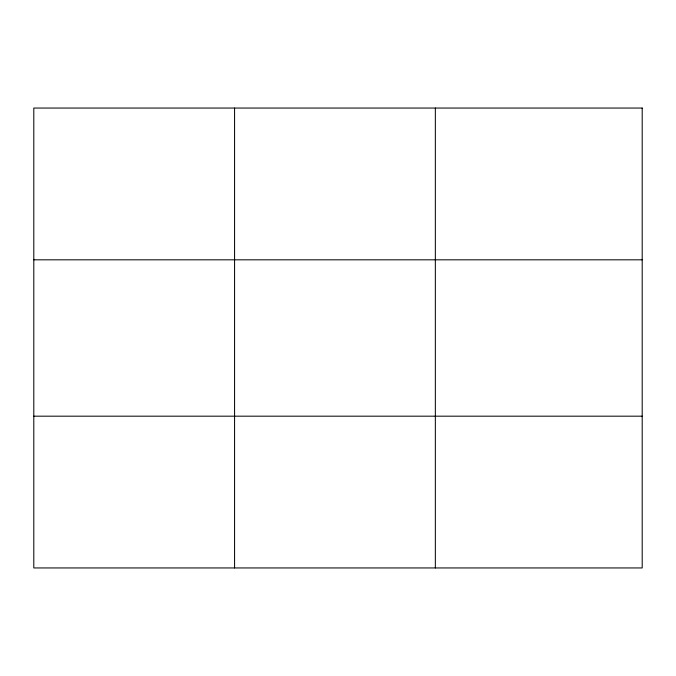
<?xml version="1.0" encoding="UTF-8"?>
<svg xmlns="http://www.w3.org/2000/svg" width="676" height="676" viewBox="0 0 676 676"><rect width="100%" height="100%" fill="white"/><g stroke="black" fill="none" stroke-linecap="round" stroke-linejoin="round"><path stroke-width="1.01" d="M234.572 567.95L234.572 108.05M435.344 567.95L435.344 108.05M33.8 259.821L642.2 259.821M33.8 416.179L642.2 416.179M642.2 108.05L642.2 567.95L33.8 567.95L33.8 108.05L642.2 108.05"/></g></svg>
